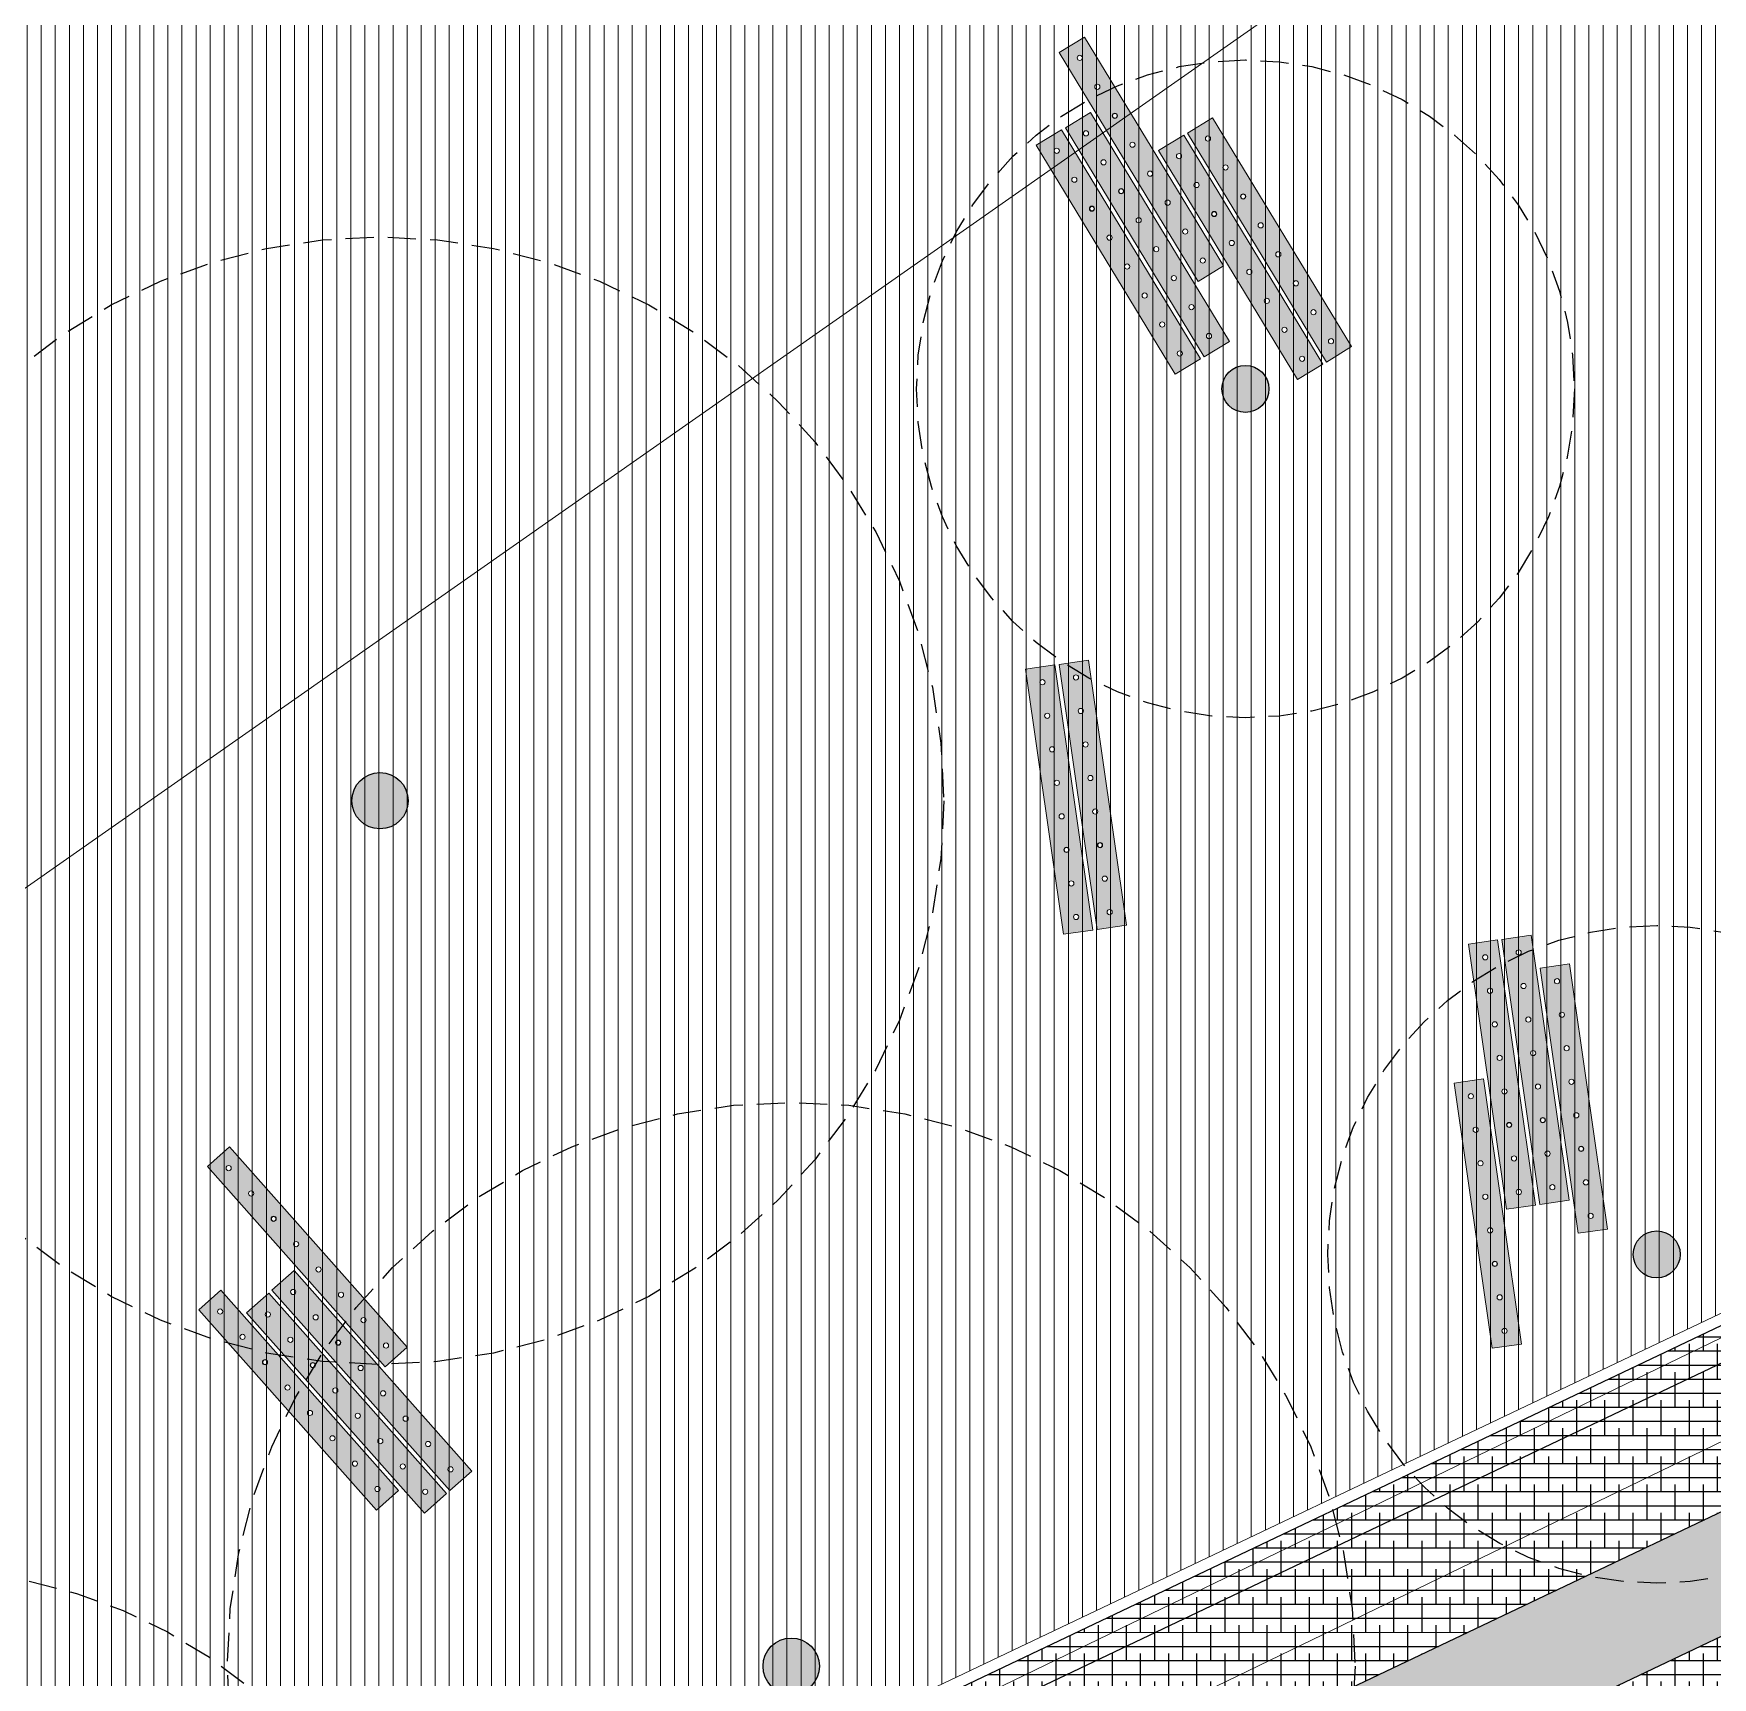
# Model space of a CAD drawing. Header units: metres. Extents: x 678805 to 1359287, y 2747329 to 5497370.
# Drawn here: x 679725.72 to 679740.61, y 2748570.67 to 2748585.25 of the extents above; entities that cross this region are included whole.
import ezdxf
from ezdxf.enums import TextEntityAlignment as Align

# ---------------------------------------------------------------- set-up
doc = ezdxf.new("R2010")
doc.units = ezdxf.units.M
doc.linetypes.add('XREF_MON_SFT_TREES$0$HIDDEN', pattern=[0.375, 0.25, -0.125])
for name, color, linetype in [('00_XREF_MON_HSC_PAVEMENT', 7, 'Continuous'), ('00_XREF_TWQ_BUILDINGS', 7, 'Continuous'), ('00_XREF_TWQ_SFT_TREES', 7, 'Continuous'), ('XREF_MON_GENERAL_LAYOUT$0$02-L-Edge Line Step -10cm', 6, 'Continuous'), ('XREF_MON_GENERAL_LAYOUT$0$02-L-Plan Change', 8, 'Continuous'), ('XREF_MON_SFT_TREES$0$SL_TREE_CANOPY', 251, 'XREF_MON_SFT_TREES$0$HIDDEN'), ('XREF_MON_SFT_TREES$0$SL_TREE_TRUNK', 251, 'Continuous')]:
    doc.layers.add(name, color=color, linetype=linetype)
for name, color, linetype, true_color in [('02-L-Waterfeatures 01', 7, 'Continuous', 0x4da6ff), ('XREF_MON_HSC_PAVEMENT$0$03-TR-Pavement_00_Dry Swale', 7, 'Continuous', 0x6e5d3a), ('XREF_MON_SFT_TREES$0$SL_TREE_ALBIZIA_LEBBECK', 7, 'Continuous', 0xa3a300), ('XREF_MON_SFT_TREES$0$SL_TREE_AZADIRACHTA_INDICA', 7, 'Continuous', 0x9ec82d), ('XREF_MON_SFT_TREES$0$SL_TREE_CERCIDIUM_FLORIDUM', 7, 'Continuous', 0xe0e000)]:
    doc.layers.add(name, color=color, linetype=linetype, true_color=true_color)
for name, color, linetype, lineweight in [('XREF_MON_GENERAL_LAYOUT$0$02-L-Level Curves 0.25-0.75m', 33, 'Continuous', 5), ('XREF_MON_GENERAL_LAYOUT$0$02-L-Level Curves 0.50m', 33, 'Continuous', 5), ('XREF_MON_GENERAL_LAYOUT$0$02-L-Material Change', 251, 'Continuous', 5), ('XREF_MON_HSC_FURNITURE$0$03-PG-CBIncluded', 8, 'Continuous', 5)]:
    doc.layers.add(name, color=color, linetype=linetype, lineweight=lineweight)
doc.layers.add('XREF_MON_HSC_FURNITURE$0$00-AUX', color=2, linetype='Continuous', plot=False)
doc.layers.add('XREF_MON_HSC_PAVEMENT$0$03-TR-Pavement_02_Sealed Gravel', color=7, linetype='Continuous', lineweight=5, true_color=0x38321e)
doc.layers.get('XREF_MON_SFT_TREES$0$SL_TREE_ALBIZIA_LEBBECK').off()
doc.layers.get('XREF_MON_SFT_TREES$0$SL_TREE_AZADIRACHTA_INDICA').off()
doc.layers.get('XREF_MON_SFT_TREES$0$SL_TREE_CERCIDIUM_FLORIDUM').off()
doc.styles.add('XREF_MON_GENERAL_LAYOUT$0$Standard', font='arial.ttf')
pattern_1 = [(45, (0, 0), (-0.2245064030267289, 0.2245064030267289), [])]
pattern_2 = [(0, (0, 0), (2.775557561562891e-17, 0.1247775), []), (90, (0, 0), (-0.1247774999999999, 0.249555), [0.31194375, -0.18716625])]

# ---------------------------------------------------------------- blocks, each defined once
blk = doc.blocks.new('XREF_MON_SFT_TREES$0$Albizia_lebbeck')
h = blk.add_hatch()
h.set_pattern_fill('ANSI31', color=256, scale=0.1)
h.set_pattern_definition(pattern_1)
edge = h.paths.add_edge_path()
edge.add_arc((0, 4.656612873077393e-10), 4.999999999981005, -25.44812939262281, 334.5518706073772)
at = {"layer": 'XREF_MON_SFT_TREES$0$SL_TREE_TRUNK'}
h = blk.add_hatch(color=256, dxfattribs=at)
h.dxf.hatch_style = 1
edge = h.paths.add_edge_path()
edge.add_arc((2.328306436538696e-10, 0), 0.2500003876001918, 0, 360)
at = {"layer": 'XREF_MON_SFT_TREES$0$SL_TREE_CANOPY', "linetype": 'XREF_MON_SFT_TREES$0$HIDDEN'}
blk.add_circle((2.328306436538696e-10, 0), 5, dxfattribs=at)
at = {"layer": 'XREF_MON_SFT_TREES$0$SL_TREE_TRUNK'}
blk.add_circle((2.328306436538696e-10, 0), 0.2500003876001918, dxfattribs=at)
blk = doc.blocks.new('XREF_MON_SFT_TREES$0$cercidium_floridum')
h = blk.add_hatch()
h.set_pattern_fill('ANSI31', color=256, scale=0.1)
h.set_pattern_definition(pattern_1)
edge = h.paths.add_edge_path()
edge.add_arc((0, 9.313225746154785e-10), 4.49999999985001, -25.44812939262281, 334.5518706073772)
at = {"layer": 'XREF_MON_SFT_TREES$0$SL_TREE_TRUNK'}
h = blk.add_hatch(color=256, dxfattribs=at)
h.dxf.hatch_style = 1
edge = h.paths.add_edge_path()
edge.add_arc((2.328306436538696e-10, 4.656612873077393e-10), 0.2500003876001918, 0, 360)
at = {"layer": 'XREF_MON_SFT_TREES$0$SL_TREE_CANOPY', "linetype": 'XREF_MON_SFT_TREES$0$HIDDEN'}
blk.add_circle((2.328306436538696e-10, 4.656612873077393e-10), 4.5, dxfattribs=at)
at = {"layer": 'XREF_MON_SFT_TREES$0$SL_TREE_TRUNK'}
blk.add_circle((2.328306436538696e-10, 4.656612873077393e-10), 0.2500003876001918, dxfattribs=at)
blk = doc.blocks.new('XREF_MON_SFT_TREES$0$Azadiracta.C')
h = blk.add_hatch()
h.set_pattern_fill('ANSI31', color=256, scale=0.08333333332694233)
h.set_pattern_definition([(45, (0, 0), (-0.1870886691745925, 0.1870886691745925), [])])
edge = h.paths.add_edge_path()
edge.add_arc((0, 0), 2.916666666442982, 0, 360)
at = {"layer": 'XREF_MON_SFT_TREES$0$SL_TREE_TRUNK'}
h = blk.add_hatch(color=256, dxfattribs=at)
h.dxf.hatch_style = 1
edge = h.paths.add_edge_path()
edge.add_arc((0, 0), 0.2083336563175156, 0, 360)
at = {"layer": 'XREF_MON_SFT_TREES$0$SL_TREE_CANOPY', "linetype": 'XREF_MON_SFT_TREES$0$HIDDEN'}
blk.add_circle((0, 0), 2.916666666442981, dxfattribs=at)
at = {"layer": 'XREF_MON_SFT_TREES$0$SL_TREE_TRUNK'}
blk.add_circle((0, 0), 0.2083336563175156, dxfattribs=at)
blk = doc.blocks.new('XREF_MON_SFT_TREES')
at = {"layer": 'XREF_MON_SFT_TREES$0$SL_TREE_ALBIZIA_LEBBECK', "rotation": 25.44812939262281}
for p in [(679728.7928343423, 2748578.444481214), (679732.4396776229, 2748570.769045713)]:
    blk.add_blockref('XREF_MON_SFT_TREES$0$Albizia_lebbeck', p, dxfattribs=at)
at = {"layer": 'XREF_MON_SFT_TREES$0$SL_TREE_AZADIRACHTA_INDICA'}
for p in [(679736.4679947733, 2748582.09681846), (679740.1148380538, 2748574.421382959)]:
    blk.add_blockref('XREF_MON_SFT_TREES$0$Azadiracta.C', p, dxfattribs=at)
at = {"layer": 'XREF_MON_SFT_TREES$0$SL_TREE_CERCIDIUM_FLORIDUM', "rotation": 25.44812939262281}
blk.add_blockref('XREF_MON_SFT_TREES$0$cercidium_floridum', (679724.764367762, 2748567.116637254), dxfattribs=at)
blk = doc.blocks.new('XREF_MON_HSC_PAVEMENT')
at = {"layer": 'XREF_MON_HSC_PAVEMENT$0$03-TR-Pavement_00_Dry Swale', "ltscale": 0.3, "true_color": 0xb29c70}
h = blk.add_hatch(dxfattribs=at)
h.set_pattern_fill('ANSI38', color=33, scale=0.0393, angle=315)
h.set_pattern_definition(pattern_2)
h.paths.add_polyline_path([(679698.4999131522, 2748550.956375574), (679697.9686024399, 2748551.810015029), (679687.7121988828, 2748546.929345596), (679688.4593871845, 2748546.178527931)])
h.paths.add_polyline_path([(679712.795227291, 2748557.758891019), (679712.4794704306, 2748558.715237651), (679700.1495467076, 2748552.847851339), (679700.6808671278, 2748551.994196286)])
h.paths.add_polyline_path([(679729.2008785653, 2748565.565623707), (679728.6694311927, 2748566.41948273), (679714.6637202767, 2748559.754646972), (679714.9794829146, 2748558.798282842)])
h.paths.add_polyline_path([(679744.5513612725, 2748572.870247773), (679744.0198455695, 2748573.72421658), (679730.8503754605, 2748567.45731904), (679731.381832541, 2748566.60344442)])
h.paths.add_polyline_path([(679758.5646178694, 2748579.538544357), (679757.9344817094, 2748580.345712989), (679746.2007898368, 2748574.762052891), (679746.732315248, 2748573.908068486)])
at = {"layer": 'XREF_MON_HSC_PAVEMENT$0$03-TR-Pavement_00_Dry Swale', "ltscale": 0.3}
h = blk.add_hatch(dxfattribs=at)
h.set_pattern_fill('ANSI38', color=256, scale=0.0393, angle=315)
h.set_pattern_definition(pattern_2)
h.paths.add_polyline_path([(679730.8503754606, 2748567.45731904), (679744.0198455693, 2748573.72421658), (679743.2268430105, 2748574.998307722), (679730.0572503704, 2748568.731607049)])
h.paths.add_polyline_path([(679744.5513612721, 2748572.870247773), (679731.3818325413, 2748566.603444419), (679732.1746333331, 2748565.329677449), (679745.3440981517, 2748571.596583489)])
at = {"layer": 'XREF_MON_HSC_PAVEMENT$0$03-TR-Pavement_02_Sealed Gravel', "linetype": 'Continuous'}
h = blk.add_hatch(dxfattribs=at)
h.set_pattern_fill('ANSI31', color=256, scale=0.0393, angle=45)
h.set_pattern_definition([(90, (652974.1167151183, 2717198.732228751), (-0.1247775, 0), [])])
h.paths.add_polyline_path([(679677.2008767356, 2748573.554573415), (679683.0405662486, 2748573.777477087), (679687.3293307436, 2748576.176456149), (679693.3946104187, 2748575.720509388), (679695.7554912855, 2748576.820869367), (679698.898862708, 2748570.076598776), (679696.8758460602, 2748565.409303705), (679691.298962194, 2748563.581914607), (679690.5587104352, 2748563.18461642), (679688.2042383156, 2748561.070106362), (679682.2466510647, 2748562.312738025), (679677.021167662, 2748573.466797285)])
h.paths.add_polyline_path([(679758.6401832993, 2748582.443431482), (679748.1573094568, 2748599.319512915), (679704.6533232089, 2748591.943436115), (679666.2319962175, 2748578.973260943), (679685.6890904274, 2748547.729930819)])
blk = doc.blocks.new('XREF_MON_HSC_FURNITURE$0$RAI_D-HL')
at = {"true_color": 0xfcfcfc}
h = blk.add_hatch(color=7, dxfattribs=at)
h.dxf.hatch_style = 1
h.paths.add_polyline_path([(2112.853648297722, 180.0173495053314), (2113.067093762336, 180.1698602023534), (2111.686348065734, 182.102274867706), (2111.472902600886, 181.9497641711496)])
h.paths.add_polyline_path([(2112.550681613619, 180.7065957239829, -1), (2112.513206455857, 180.6798190372065, -1)], flags=16)
h.paths.add_polyline_path([(2112.548237581505, 180.7048494187184, -1), (2112.515650487971, 180.6815653429367, -1)], flags=0)
h.paths.add_polyline_path([(2112.338575887261, 180.9242222411558, -1), (2112.376051045023, 180.9509989283979, -1)], flags=16)
h.paths.add_polyline_path([(2112.725312182447, 180.4621925204992, -1), (2112.687837024452, 180.4354158332571, -1)], flags=16)
h.paths.add_polyline_path([(2112.163945318433, 181.1686254451051, -1), (2112.201420476427, 181.1954021323472, -1)], flags=16)
h.paths.add_polyline_path([(2112.899942751275, 180.2177893170156, -1), (2112.862467593048, 180.1910126293078, -1)], flags=16)
h.paths.add_polyline_path([(2111.989314749604, 181.4130286485888, -1), (2112.026789907832, 181.4398053362966, -1)], flags=16)
h.paths.add_polyline_path([(2111.814684181008, 181.6574318525381, -1), (2111.852159339003, 181.6842085402459, -1)], flags=16)
h.paths.add_polyline_path([(2111.640053612413, 181.9018350569531, -1), (2111.677528769942, 181.9286117437296, -1)], flags=16)
h = blk.add_hatch(color=7, dxfattribs=at)
h.dxf.hatch_style = 1
h.paths.add_polyline_path([(2112.609245093307, 179.8427189374343), (2112.822690557921, 179.9952296344563), (2111.441944861552, 181.9276442998089), (2111.228499396937, 181.7751336032525)])
h.paths.add_polyline_path([(2112.306278409669, 180.5319651560858, -1), (2112.268803251674, 180.5051884688437, -1)], flags=16)
h.paths.add_polyline_path([(2112.303834377555, 180.5302188508213, -1), (2112.271247283788, 180.5069347750396, -1)], flags=0)
h.paths.add_polyline_path([(2112.094172683079, 180.7495916732587, -1), (2112.131647841074, 180.7763683600351, -1)], flags=16)
h.paths.add_polyline_path([(2112.480908978498, 180.2875619526021, -1), (2112.443433820503, 180.26078526536, -1)], flags=16)
h.paths.add_polyline_path([(2111.919542114483, 180.993994877208, -1), (2111.957017272245, 181.0207715639845, -1)], flags=16)
h.paths.add_polyline_path([(2112.65553954686, 180.0431587486528, -1), (2112.618064389098, 180.0163820614107, -1)], flags=16)
h.paths.add_polyline_path([(2111.744911545655, 181.2383980806917, -1), (2111.78238670365, 181.2651747683994, -1)], flags=16)
h.paths.add_polyline_path([(2111.570280976826, 181.482801284641, -1), (2111.607756134588, 181.5095779718831, -1)], flags=16)
h.paths.add_polyline_path([(2111.395650407998, 181.7272044885904, -1), (2111.433125565993, 181.7539811758325, -1)], flags=16)
h = blk.add_hatch(color=7, dxfattribs=at)
h.dxf.hatch_style = 1
h.paths.add_polyline_path([(2112.469699823065, 179.0046513918787), (2112.68314528768, 179.1571620884351), (2111.30239959131, 181.0895767542534), (2111.088954126462, 180.9370660576969)])
h.paths.add_polyline_path([(2112.166733138962, 179.6938976105303, -1), (2112.129257981433, 179.6671209237538, -1)], flags=16)
h.paths.add_polyline_path([(2112.164289106848, 179.6921513052657, -1), (2112.131702013547, 179.668867229484, -1)], flags=0)
h.paths.add_polyline_path([(2111.954627412604, 179.9115241277032, -1), (2111.992102570599, 179.9383008149453, -1)], flags=16)
h.paths.add_polyline_path([(2112.34136370779, 179.4494944065809, -1), (2112.303888549795, 179.4227177198045, -1)], flags=16)
h.paths.add_polyline_path([(2111.779996843776, 180.1559273316525, -1), (2111.817472001771, 180.1827040188946, -1)], flags=16)
h.paths.add_polyline_path([(2112.515994276619, 179.2050912026316, -1), (2112.478519118624, 179.1783145153895, -1)], flags=16)
h.paths.add_polyline_path([(2111.605366274947, 180.4003305351362, -1), (2111.642841432942, 180.4271072228439, -1)], flags=16)
h.paths.add_polyline_path([(2111.430735706585, 180.6447337390855, -1), (2111.468210864114, 180.6715104263276, -1)], flags=16)
h.paths.add_polyline_path([(2111.256105137756, 180.8891369435005, -1), (2111.293580295518, 180.9159136302769, -1)], flags=16)
h = blk.add_hatch(color=7, dxfattribs=at)
h.dxf.hatch_style = 1
h.paths.add_polyline_path([(2112.225767806871, 178.827677834779), (2112.439213271486, 178.9801885318011), (2111.058467575116, 180.9126031976193), (2110.845022110268, 180.7600925005972)])
h.paths.add_polyline_path([(2111.922801123001, 179.5169240543619, -1), (2111.885325965006, 179.4901473671198, -1)], flags=16)
h.paths.add_polyline_path([(2111.920357090887, 179.515177748166, -1), (2111.88776999712, 179.4918936723843, -1)], flags=0)
h.paths.add_polyline_path([(2111.71069539641, 179.7345505710691, -1), (2111.748170554405, 179.7613272583112, -1)], flags=16)
h.paths.add_polyline_path([(2112.097431691596, 179.2725208499469, -1), (2112.059956533602, 179.2457441631705, -1)], flags=16)
h.paths.add_polyline_path([(2111.536064827582, 179.9789537745528, -1), (2111.573539985577, 180.0057304617949, -1)], flags=16)
h.paths.add_polyline_path([(2112.272062260425, 179.0281176459976, -1), (2112.23458710243, 179.0013409592211, -1)], flags=16)
h.paths.add_polyline_path([(2111.361434258753, 180.2233569780365, -1), (2111.398909416748, 180.2501336652786, -1)], flags=16)
h.paths.add_polyline_path([(2111.186803690391, 180.4677601819858, -1), (2111.224278848385, 180.4945368692279, -1)], flags=16)
h.paths.add_polyline_path([(2111.012173121562, 180.7121633864008, -1), (2111.049648279324, 180.7389400731772, -1)], flags=16)
h = blk.add_hatch(color=7, dxfattribs=at)
h.dxf.hatch_style = 1
h.paths.add_polyline_path([(2113.063364164671, 178.6904755528085), (2113.276809629286, 178.8429862493649), (2111.896063932916, 180.7754009151831), (2111.682618467836, 180.622890218161)])
h.paths.add_polyline_path([(2112.760397480568, 179.3797217719257, -1), (2112.722922322573, 179.3529450842179, -1)], flags=16)
h.paths.add_polyline_path([(2112.757953448454, 179.3779754661955, -1), (2112.725366354687, 179.3546913899481, -1)], flags=0)
h.paths.add_polyline_path([(2112.548291753745, 179.5973482881673, -1), (2112.585766911739, 179.6241249754094, -1)], flags=16)
h.paths.add_polyline_path([(2112.935028049396, 179.1353185675107, -1), (2112.897552891402, 179.1085418807343, -1)], flags=16)
h.paths.add_polyline_path([(2112.373661185382, 179.8417514921166, -1), (2112.411136343377, 179.8685281793587, -1)], flags=16)
h.paths.add_polyline_path([(2113.109658618225, 178.8909153635614, -1), (2113.07218346023, 178.8641386763193, -1)], flags=16)
h.paths.add_polyline_path([(2112.199030616554, 180.0861546960659, -1), (2112.236505774548, 180.112931383308, -1)], flags=16)
h.paths.add_polyline_path([(2112.024400048191, 180.3305579004809, -1), (2112.061875205953, 180.3573345872574, -1)], flags=16)
h.paths.add_polyline_path([(2111.849769479129, 180.5749611039646, -1), (2111.887244637357, 180.6017377916723, -1)], flags=16)
for points in [[(2112.853648297722, 180.0173495053314), (2113.067093762336, 180.1698602023534), (2111.686348065734, 182.102274867706), (2111.472902600886, 181.9497641711496), (2112.853648297722, 180.0173495053314)], [(2112.609245093307, 179.8427189374343), (2112.822690557921, 179.9952296344563), (2111.441944861552, 181.9276442998089), (2111.228499396937, 181.7751336032525), (2112.609245093307, 179.8427189374343)], [(2112.469699823065, 179.0046513918787), (2112.68314528768, 179.1571620884351), (2111.30239959131, 181.0895767542534), (2111.088954126462, 180.9370660576969), (2112.469699823065, 179.0046513918787)], [(2112.225767806871, 178.827677834779), (2112.439213271486, 178.9801885318011), (2111.058467575116, 180.9126031976193), (2110.845022110268, 180.7600925005972), (2112.225767806871, 178.827677834779)], [(2113.063364164671, 178.6904755528085), (2113.276809629286, 178.8429862493649), (2111.896063932916, 180.7754009151831), (2111.682618467836, 180.622890218161), (2113.063364164671, 178.6904755528085)]]:
    blk.add_lwpolyline(points, close=True)
for centre, radius in [((2111.658791191177, 181.9152234001085), 0.02302921209943065), ((2111.414387987228, 181.7405928322114), 0.02302921209943065), ((2111.833421760006, 181.6708201961592), 0.02302921209943065), ((2111.589018555591, 181.4961896282621), 0.02302921209943065), ((2112.008052328834, 181.4264169926755), 0.02302921209942355), ((2111.763649124419, 181.2517864243127), 0.02302921209942355), ((2112.182682897197, 181.1820137887262), 0.02302921209943065), ((2111.274842716521, 180.9025252871215), 0.02302921209943065), ((2111.938279693248, 181.0073832208291), 0.02302921209943065), ((2112.357313466026, 180.9376105847768), 0.02302921209942355), ((2111.030910700327, 180.7255517300218), 0.02302921209943065), ((2112.112910262076, 180.7629800168797), 0.02302921209942355), ((2111.449473285349, 180.6581220827065), 0.02302921209943065), ((2111.868507058127, 180.5883494480513), 0.02302921209943065), ((2112.531944034854, 180.6932073803619), 0.02302921209942355), ((2112.531944034854, 180.6932073803619), 0.02002540182559187), ((2111.205541269155, 180.4811485256068), 0.02302921209943065), ((2112.287540830439, 180.5185768124647), 0.02302921209942355), ((2112.287540830439, 180.5185768124647), 0.02002540182559187), ((2112.706574603682, 180.4488041768782), 0.02302921209943065), ((2111.624103853945, 180.4137188787572), 0.02302921209942355), ((2112.043137626955, 180.3439462436363), 0.02302921209943065), ((2111.380171837751, 180.2367453216575), 0.02302921209942355), ((2111.798734422773, 180.1693156752735), 0.02302921209943065), ((2112.462171399267, 180.2741736089811), 0.02302921209943065), ((2112.881205172045, 180.2044009729289), 0.02302921209943065), ((2111.554802406346, 179.9923421181738), 0.02302921209943065), ((2112.217768195551, 180.099543039687), 0.02302921209942355), ((2112.636801967863, 180.0297704050317), 0.02302921209943065), ((2111.973364991369, 179.9249124713242), 0.02302921209942355), ((2112.392398764379, 179.8551398357376), 0.02302921209943065), ((2111.729432975175, 179.7479389146902), 0.02302921209942355), ((2112.147995560197, 179.6805092673749), 0.02302921209942355), ((2112.147995560197, 179.6805092673749), 0.02002540182559187), ((2112.567029332975, 179.6107366317883), 0.02302921209942355), ((2111.904063544003, 179.5035357107408), 0.02302921209942355), ((2111.904063544003, 179.5035357107408), 0.02002540182559187), ((2112.322626129026, 179.4361060629599), 0.02302921209943065), ((2112.078694112832, 179.2591325067915), 0.02302921209943065), ((2112.741659901803, 179.366333427839), 0.02302921209942355), ((2112.741659901803, 179.366333427839), 0.02002540182559187), ((2112.497256697621, 179.1917028590105), 0.02302921209943065), ((2112.916290470632, 179.1219302238896), 0.02302921209943065), ((2112.253324681427, 179.0147293023765), 0.02302921209943065), ((2113.090921039227, 178.8775270199403), 0.02302921209943065)]:
    blk.add_circle(centre, radius)
blk = doc.blocks.new('XREF_MON_HSC_FURNITURE$0$RAI_C')
at = {"rotation": 144.4534980138212}
blk.add_blockref('XREF_MON_HSC_FURNITURE$0$RAI_D-HL', (1823.920290144374, -1080.227910881459), dxfattribs=at)
blk = doc.blocks.new('XREF_MON_HSC_FURNITURE$0$RAI_A_HL')
at = {"true_color": 0xfcfcfc}
h = blk.add_hatch(color=7, dxfattribs=at)
h.dxf.hatch_style = 1
h.paths.add_polyline_path([(2094.887183385203, 181.5470563923009), (2094.776032072725, 181.7846776549704), (2092.624743381748, 180.7783764651977), (2092.735894693993, 180.5407552011311)])
h.paths.add_polyline_path([(2094.15433395002, 181.3744850521907, -1), (2094.173849065555, 181.3327652881853, -1)], flags=16)
h.paths.add_polyline_path([(2094.155606674729, 181.3717641984113, -1), (2094.172576341545, 181.3354861424305, -1)], flags=0)
h.paths.add_polyline_path([(2093.901763649657, 181.2054927945137, -1), (2093.882248533657, 181.2472125575878, -1)], flags=16)
h.paths.add_polyline_path([(2094.426419366384, 181.5017575467937, -1), (2094.445934482152, 181.4600377832539, -1)], flags=16)
h.paths.add_polyline_path([(2093.629678233759, 181.0782202994451, -1), (2093.61016311706, 181.1199400629848, -1)], flags=16)
h.paths.add_polyline_path([(2094.698504782282, 181.6290300423279, -1), (2094.718019898282, 181.5873102783225, -1)], flags=16)
h.paths.add_polyline_path([(2093.35759281693, 180.9509478039108, -1), (2093.338077701395, 180.9926675679162, -1)], flags=16)
h.paths.add_polyline_path([(2093.085507401032, 180.8236753102392, -1), (2093.065992285265, 180.8653950737789, -1)], flags=16)
h.paths.add_polyline_path([(2092.813421984902, 180.6964028156362, -1), (2092.793906869367, 180.7381225801073, -1)], flags=16)
h = blk.add_hatch(color=7, dxfattribs=at)
h.dxf.hatch_style = 1
h.paths.add_polyline_path([(2094.742370464141, 181.1476984815672), (2094.631219151197, 181.3853197447024), (2092.479930460686, 180.3790185539983), (2092.591081772698, 180.1413972908631)])
h.paths.add_polyline_path([(2094.009521028493, 180.9751271423884, -1), (2094.02903614426, 180.9334073774517, -1)], flags=16)
h.paths.add_polyline_path([(2094.010793753667, 180.9724062876776, -1), (2094.027763419552, 180.9361282321624, -1)], flags=0)
h.paths.add_polyline_path([(2093.756950728595, 180.8061348833144, -1), (2093.737435612595, 180.8478546468541, -1)], flags=16)
h.paths.add_polyline_path([(2094.281606445322, 181.1023996365257, -1), (2094.301121560158, 181.0606798725203, -1)], flags=16)
h.paths.add_polyline_path([(2093.484865311766, 180.6788623887114, -1), (2093.465350196231, 180.7205821522512, -1)], flags=16)
h.paths.add_polyline_path([(2094.553691860987, 181.2296721306629, -1), (2094.573206976987, 181.1879523671232, -1)], flags=16)
h.paths.add_polyline_path([(2093.212779895635, 180.5515898941085, -1), (2093.193264779868, 180.5933096576482, -1)], flags=16)
h.paths.add_polyline_path([(2092.940694479737, 180.4243173990399, -1), (2092.92117936397, 180.4660371630453, -1)], flags=16)
h.paths.add_polyline_path([(2092.668609063607, 180.2970449053682, -1), (2092.64909394714, 180.3387646679766, -1)], flags=16)
h = blk.add_hatch(color=7, dxfattribs=at)
h.dxf.hatch_style = 1
h.paths.add_polyline_path([(2096.085257117404, 181.1126176272519), (2095.974105805624, 181.3502388899215), (2093.82281711488, 180.343937699683), (2093.933968426427, 180.1063164356165)])
h.paths.add_polyline_path([(2095.352407682454, 180.9400462866761, -1), (2095.371922798688, 180.898326523602, -1)], flags=16)
h.paths.add_polyline_path([(2095.353680407396, 180.9373254333623, -1), (2095.370650073281, 180.9010473778471, -1)], flags=0)
h.paths.add_polyline_path([(2095.099837382091, 180.7710540289991, -1), (2095.080322266323, 180.8127737925388, -1)], flags=16)
h.paths.add_polyline_path([(2095.624493098818, 181.0673187822104, -1), (2095.644008215051, 181.0255990186706, -1)], flags=16)
h.paths.add_polyline_path([(2094.827751966426, 180.6437815343961, -1), (2094.808236849727, 180.6855012979358, -1)], flags=16)
h.paths.add_polyline_path([(2095.896578515414, 181.1945912768133, -1), (2095.916093630716, 181.1528715132736, -1)], flags=16)
h.paths.add_polyline_path([(2094.55566654983, 180.5165090402588, -1), (2094.536151434062, 180.5582288033329, -1)], flags=16)
h.paths.add_polyline_path([(2094.283581133233, 180.3892365447246, -1), (2094.264066017931, 180.4309563096613, -1)], flags=16)
h.paths.add_polyline_path([(2094.011495717103, 180.2619640505873, -1), (2093.991980601568, 180.3036838150583, -1)], flags=16)
h = blk.add_hatch(color=7, dxfattribs=at)
h.dxf.hatch_style = 1
h.paths.add_polyline_path([(2094.869642958278, 180.8756130649708), (2094.758491646266, 181.113234328106), (2092.607202954823, 180.1069331378676), (2092.718354267068, 179.8693118738011)])
h.paths.add_polyline_path([(2094.136793522863, 180.7030417248607, -1), (2094.15630863863, 180.6613219608553, -1)], flags=16)
h.paths.add_polyline_path([(2094.138066247804, 180.7003208706155, -1), (2094.155035914155, 180.6640428155661, -1)], flags=0)
h.paths.add_polyline_path([(2093.884223222034, 180.534049466718, -1), (2093.864708106266, 180.5757692297921, -1)], flags=16)
h.paths.add_polyline_path([(2094.408878938993, 180.8303142199293, -1), (2094.428394055227, 180.7885944554582, -1)], flags=16)
h.paths.add_polyline_path([(2093.612137806369, 180.4067769716494, -1), (2093.592622690368, 180.4484967361204, -1)], flags=16)
h.paths.add_polyline_path([(2094.680964355124, 180.9575867145322, -1), (2094.700479471125, 180.9158669505268, -1)], flags=16)
h.paths.add_polyline_path([(2093.340052389307, 180.2795044770464, -1), (2093.320537274005, 180.3212242405862, -1)], flags=16)
h.paths.add_polyline_path([(2093.067966973642, 180.1522319824435, -1), (2093.048451857874, 180.1939517469145, -1)], flags=16)
h.paths.add_polyline_path([(2092.795881557278, 180.0249594887719, -1), (2092.776366441511, 180.0666792518459, -1)], flags=16)
for points in [[(2094.887183385203, 181.5470563923009), (2094.776032072725, 181.7846776549704), (2092.624743381748, 180.7783764651977), (2092.735894693993, 180.5407552011311), (2094.887183385203, 181.5470563923009)], [(2094.742370464141, 181.1476984815672), (2094.631219151197, 181.3853197447024), (2092.479930460686, 180.3790185539983), (2092.591081772698, 180.1413972908631), (2094.742370464141, 181.1476984815672)], [(2096.085257117404, 181.1126176272519), (2095.974105805624, 181.3502388899215), (2093.82281711488, 180.343937699683), (2093.933968426427, 180.1063164356165), (2096.085257117404, 181.1126176272519)], [(2094.869642958278, 180.8756130649708), (2094.758491646266, 181.113234328106), (2092.607202954823, 180.1069331378676), (2092.718354267068, 179.8693118738011), (2094.869642958278, 180.8756130649708)]]:
    blk.add_lwpolyline(points, close=True)
for centre, radius in [((2094.436176924268, 181.4808976654895), 0.0230292119424661), ((2094.708262340399, 181.6081701600924), 0.0230292119424661), ((2094.164091507671, 181.3536251694895), 0.02302921228145893), ((2094.164091507671, 181.3536251694895), 0.02002540190505735), ((2093.892006092006, 181.2263526767492), 0.02302921228145893), ((2094.563449418871, 181.2088122488931), 0.0230292119424661), ((2095.906336073065, 181.1737313945778), 0.02302921204236422), ((2093.61992067541, 181.099080181215), 0.0230292119424661), ((2094.291364002973, 181.0815397538245), 0.02302921228145893), ((2095.634250656469, 181.0464588999748), 0.0230292119424661), ((2093.347835259279, 180.9718076861463), 0.0230292119424661), ((2094.019278586609, 180.9542672596872), 0.0230292119424661), ((2094.019278586609, 180.9542672596872), 0.02002540186575888), ((2094.690721913241, 180.9367268322967), 0.0230292119424661), ((2095.362165240571, 180.9191864053719), 0.02302921238135705), ((2095.362165240571, 180.9191864053719), 0.02002540190505735), ((2093.075749843149, 180.8445351920091), 0.02302921228145893), ((2093.747193170479, 180.8269947650842), 0.0230292119424661), ((2094.418636496644, 180.8094543372281), 0.02302921228145893), ((2095.090079824207, 180.7919139117002), 0.02302921228145893), ((2092.803664427018, 180.7172626974061), 0.0230292119424661), ((2093.475107754348, 180.6997222709469), 0.0230292119424661), ((2094.146551080514, 180.6821818435565), 0.0230292119424661), ((2094.146551080979, 180.6821818430908), 0.02002540186575888), ((2094.817994408542, 180.6646414166316), 0.0230292119424661), ((2092.930936921155, 180.4451772808097), 0.0230292119424661), ((2093.203022337751, 180.5724497758783), 0.02302921228145893), ((2093.602380248485, 180.4276368538849), 0.0230292119424661), ((2093.874465664616, 180.5549093489535), 0.0230292119424661), ((2094.545908991946, 180.5373689210974), 0.0230292119424661), ((2092.658851505723, 180.3179047871381), 0.0230292119424661), ((2093.330294831889, 180.300364359282), 0.02302921228145893), ((2094.001738159219, 180.2828239318915), 0.0230292119424661), ((2094.273823576048, 180.4100964274257), 0.02302921238135705), ((2093.058209415758, 180.173091864679), 0.0230292119424661), ((2092.786123999627, 180.0458193696104), 0.0230292119424661)]:
    blk.add_circle(centre, radius)
blk = doc.blocks.new('XREF_MON_HSC_FURNITURE$0$RAI_A')
at = {"rotation": 174.9313728525879}
blk.add_blockref('XREF_MON_HSC_FURNITURE$0$RAI_A_HL', (2102.871555798112, -5.017706621085203), dxfattribs=at)
blk = doc.blocks.new('XREF_MON_HSC_FURNITURE$0$RAI_B_HL')
at = {"true_color": 0xfcfcfc}
h = blk.add_hatch(color=7, dxfattribs=at)
h.dxf.hatch_style = 1
h.paths.add_polyline_path([(2100.109755623853, 179.3560389084741), (2100.370860167081, 179.3813943136483), (2100.141306650592, 181.7452873531729), (2099.880202107364, 181.719931947533)])
h.paths.add_polyline_path([(2100.192001888761, 180.1044269856066, -1), (2100.146159106167, 180.0999752730131, -1)], flags=16)
h.paths.add_polyline_path([(2100.189012141665, 180.1041366560385, -1), (2100.149148852797, 180.1002656016499, -1)], flags=0)
h.paths.add_polyline_path([(2100.117126199184, 180.3989499402232, -1), (2100.162968981778, 180.4034016528167, -1)], flags=16)
h.paths.add_polyline_path([(2100.221034795512, 179.8054523179308, -1), (2100.17519201315, 179.8010006053373, -1)], flags=16)
h.paths.add_polyline_path([(2100.088093292667, 180.6979246083647, -1), (2100.133936074795, 180.7023763204925, -1)], flags=16)
h.paths.add_polyline_path([(2100.250067702262, 179.5064776493236, -1), (2100.204224920133, 179.5020259376615, -1)], flags=16)
h.paths.add_polyline_path([(2100.059060385684, 180.9968992760405, -1), (2100.104903168278, 181.0013509886339, -1)], flags=16)
h.paths.add_polyline_path([(2100.030027478701, 181.2958739432506, -1), (2100.075870261295, 181.3003256563097, -1)], flags=16)
h.paths.add_polyline_path([(2100.000994572183, 181.5948486113921, -1), (2100.046837354545, 181.5993003235199, -1)], flags=16)
h = blk.add_hatch(color=7, dxfattribs=at)
h.dxf.hatch_style = 1
h.paths.add_polyline_path([(2100.408730291529, 179.3850718154572), (2100.669834834756, 179.4104272206314), (2100.440281318035, 181.7743202596903), (2100.17917677504, 181.7489648545161)])
h.paths.add_polyline_path([(2100.490976556204, 180.1334598921239, -1), (2100.445133773843, 180.1290081795305, -1)], flags=16)
h.paths.add_polyline_path([(2100.487986809341, 180.1331695630215, -1), (2100.448123520473, 180.1292985090986, -1)], flags=0)
h.paths.add_polyline_path([(2100.41610086686, 180.4279828472063, -1), (2100.461943649221, 180.4324345597997, -1)], flags=16)
h.paths.add_polyline_path([(2100.520009462954, 179.8344852244481, -1), (2100.474166680593, 179.8300335118547, -1)], flags=16)
h.paths.add_polyline_path([(2100.387067959877, 180.7269575153477, -1), (2100.432910742471, 180.7314092270099, -1)], flags=16)
h.paths.add_polyline_path([(2100.549042369705, 179.5355105567724, -1), (2100.503199587576, 179.5310588441789, -1)], flags=16)
h.paths.add_polyline_path([(2100.358035053359, 181.0259321830235, -1), (2100.403877835488, 181.0303838951513, -1)], flags=16)
h.paths.add_polyline_path([(2100.329002146376, 181.3249068506993, -1), (2100.374844928971, 181.3293585628271, -1)], flags=16)
h.paths.add_polyline_path([(2100.299969239626, 181.6238815179095, -1), (2100.345812021988, 181.6283332305029, -1)], flags=16)
for points in [[(2100.109755623853, 179.3560389084741), (2100.370860167081, 179.3813943136483), (2100.141306650592, 181.7452873531729), (2099.880202107364, 181.719931947533), (2100.109755623853, 179.3560389084741)], [(2100.408730291529, 179.3850718154572), (2100.669834834756, 179.4104272206314), (2100.440281318035, 181.7743202596903), (2100.17917677504, 181.7489648545161), (2100.408730291529, 179.3850718154572)]]:
    blk.add_lwpolyline(points, close=True)
for centre, radius in [((2100.32289063069, 181.6261073742062), 0.02302921209943052), ((2100.023915963247, 181.5970744676888), 0.02302921209943052), ((2100.351923537673, 181.3271327065304), 0.02302921209943057), ((2100.05294887023, 181.298099800013), 0.02302921209943057), ((2100.380956444656, 181.0281580388546), 0.02302921209942363), ((2100.081981776981, 180.9991251323372), 0.02302921209942363), ((2100.40998935164, 180.7291833716445), 0.02302921209943068), ((2100.111014683964, 180.7001504646614), 0.02302921209943071), ((2100.439022258157, 180.430208703503), 0.02302921209942347), ((2100.140047590481, 180.40117579652), 0.02302921209942345), ((2100.468055164907, 180.1312340358272), 0.02302921209942338), ((2100.468055164907, 180.1312340358272), 0.02002540182559201), ((2100.169080497464, 180.1022011288442), 0.02302921209942341), ((2100.169080497464, 180.1022011288442), 0.02002540182559197), ((2100.497088071657, 179.8322593681514), 0.02302921209943065), ((2100.198113404214, 179.8032264611684), 0.02302921209943065), ((2100.52612097864, 179.5332847004756), 0.02302921209943041), ((2100.227146311197, 179.5042517939582), 0.0230292120994306)]:
    blk.add_circle(centre, radius)
blk = doc.blocks.new('XREF_MON_HSC_FURNITURE$0$RAI_D')
at = {"rotation": 324.4534980158393}
blk.add_blockref('XREF_MON_HSC_FURNITURE$0$RAI_B_HL', (-1815.644892962742, 1074.16246720543), dxfattribs=at)
blk = doc.blocks.new('XREF_MON_HSC_FURNITURE')
at = {"layer": 'XREF_MON_HSC_FURNITURE$0$00-AUX'}
blk.add_lwpolyline([(679697.3351738118, 2748552.827723983), (679745.5673418326, 2748575.779792975)], dxfattribs=at)
at = {"layer": 'XREF_MON_HSC_FURNITURE$0$03-PG-CBIncluded', "xscale": -0.9999999999999998, "rotation": 31.2611019323113}
blk.add_blockref('XREF_MON_HSC_FURNITURE$0$RAI_C', (679736.9346496018, 2748583.044947944), dxfattribs=at)
at = {"layer": 'XREF_MON_HSC_FURNITURE$0$03-PG-CBIncluded'}
for name, p, rotation in [('XREF_MON_HSC_FURNITURE$0$RAI_D', (679736.4108405389, 2748579.541315895), 38.15668758284745), ('XREF_MON_HSC_FURNITURE$0$RAI_A', (679738.6336507343, 2748574.634030564), 78.15668759524632), ('XREF_MON_HSC_FURNITURE$0$RAI_A', (679728.0518456897, 2748574.514715617), 291.5731292042481)]:
    blk.add_blockref(name, p, dxfattribs=dict(at, rotation=rotation))
blk = doc.blocks.new('XREF_MON_GENERAL_LAYOUT')
at = {"layer": 'XREF_MON_GENERAL_LAYOUT$0$02-L-Edge Line Step -10cm', "ltscale": 0.3}
blk.add_line((679743.2268430104, 2748574.998307722), (679730.0572503706, 2748568.731607048), dxfattribs=at)
at = {"layer": 'XREF_MON_GENERAL_LAYOUT$0$02-L-Level Curves 0.25-0.75m', "ltscale": 0.3}
for points in [[(679663.2358940666, 2748533.937822575), (679759.784587701, 2748601.595193017), (679760.0085876792, 2748617.676110116)], [(679687.5001671087, 2748547.006321719), (679758.2650547306, 2748581.271066342)]]:
    blk.add_lwpolyline(points, dxfattribs=at)
at = {"layer": 'XREF_MON_GENERAL_LAYOUT$0$02-L-Level Curves 0.50m', "ltscale": 0.3}
blk.add_lwpolyline([(679686.4117228321, 2748547.401471087), (679753.5920673059, 2748579.930560363)], dxfattribs=at)
at = {"layer": 'XREF_MON_GENERAL_LAYOUT$0$02-L-Material Change', "ltscale": 0.3}
blk.add_line((679685.6890904267, 2748547.729930819), (679758.6401832993, 2748582.443431482), dxfattribs=at)
at = {"layer": 'XREF_MON_GENERAL_LAYOUT$0$02-L-Plan Change', "ltscale": 0.075}
for points in [[(679730.8503754603, 2748567.45731904), (679744.0198455692, 2748573.72421658)], [(679744.5513612721, 2748572.870247773), (679731.3818325411, 2748566.603444419)]]:
    blk.add_lwpolyline(points, dxfattribs=at)
at = {"style": 'XREF_MON_GENERAL_LAYOUT$0$Standard'}
for tag, height, rotation, p in [('604,00', 1, 330.2642936667779, (679905.770310239, 2748776.557787406)), ('603,00', 1, 330.2642936667779, (679901.860927013, 2748753.477248972)), ('600,00', 1, 133.8259836638873, (679944.5968217494, 2748745.152639077)), ('602,00', 1, 330.2642936667779, (679883.3191980837, 2748738.726865312)), ('601,00', 1, 117.8905743169221, (679920.9720408977, 2748732.870057053)), ('601,00', 1, 330.2642936667779, (679864.7774691544, 2748723.976481652)), ('600,00', 1, 40.88332108062335, (679777.4053656742, 2748705.443575754, 1.169999999973397)), ('602,00', 1, 330.2642936667779, (679941.2749349186, 2748705.483031567)), ('601,00', 1, 40.88332108062335, (679701.7983696235, 2748703.888586182, 1.169999999973397)), ('598,00', 0.9999999999999999, 62.09100844466732, (679810.2666232066, 2748702.618736548)), ('600,00', 1, 330.2642936667779, (679877.7814736818, 2748691.131234986)), ('600,00', 0.9999999999999999, 19.55108886768879, (679920.4438211058, 2748685.495504646)), ('601,00', 1, 330.2642936667779, (679934.8129193163, 2748683.803636156)), ('599,00', 1, 330.2642936667779, (679854.5671008349, 2748679.061113989)), ('600,00', 1, 88.39282059591216, (679743.9134691327, 2748675.571576328)), ('599,00', 0.9999999999999998, 20.60862043003912, (679924.2598928241, 2748675.216416284)), ('601,00', 1, 88.39282059591216, (679728.0345944045, 2748671.317844195, -2)), ('602,00', 1, 88.39282059591216, (679711.8257639392, 2748665.966083916, -1)), ('603,00', 1, 88.39282059591216, (679695.6151318625, 2748660.611015213)), ('599,00', 1, 40.88332108062335, (679788.8072719976, 2748655.829159783, 1.169999999973397)), ('601,00', 1, 40.88332108062335, (679627.6123405045, 2748644.602575284, 1.169999999973397)), ('603,00', 0.9999999999999999, 41.70580600405471, (679702.4989019763, 2748628.484392532, 1.169999999925494)), ('600,00', 1, 40.88332108062335, (679645.924961585, 2748597.926138933, 1.169999999973397)), ('599,00', 1, 34.22767859632935, (679673.5743901337, 2748555.136007577, 5.33999999991769))]:
    blk.add_attdef(tag, text='', height=height, rotation=rotation, dxfattribs=at).set_placement(p, align=Align.MIDDLE)
at = {"ltscale": 0.3, "style": 'XREF_MON_GENERAL_LAYOUT$0$Standard'}
for tag, height, rotation, p in [('603,50', 1, 330.2642936667779, (679911.500620042, 2748760.570188188)), ('602,50', 1, 330.2642936667779, (679892.8646878856, 2748745.846442295)), ('600,50', 1, 133.8259836638873, (679933.0482653556, 2748738.729379551)), ('601,50', 1, 330.2642936667779, (679873.5807466183, 2748731.671495228)), ('601,50', 0.9999999999999999, 101.285674792814, (679909.5220062692, 2748726.945334854)), ('602,50', 1, 330.2642936667779, (679948.6248547818, 2748713.859774644)), ('600,50', 1, 39.60595393010205, (679743.242567131, 2748706.971262414)), ('600,50', 1, 330.2642936667779, (679880.2659989139, 2748702.726026631)), ('600,50', 0.9999999999999999, 17.35374479888441, (679917.6150982407, 2748690.553931213)), ('599,50', 1, 330.2642936667779, (679867.1974978975, 2748684.716235158)), ('599,50', 0.9999999999999999, 18.89438680505554, (679921.7103896159, 2748680.578430657)), ('599,50', 1, 39.60595393010205, (679778.9914550197, 2748677.241243556)), ('600,50', 1, 88.39282059591216, (679735.9248694875, 2748673.586085743)), ('601,50', 1, 88.39282059591216, (679719.9062925801, 2748668.580993867)), ('602,50', 1, 88.39282059591216, (679703.4737899266, 2748663.451811911)), ('598,50', 1, 330.2642936667779, (679861.7651457089, 2748662.396830559)), ('601,50', 1, 39.60595393010205, (679610.5132742386, 2748662.061190253)), ('600,00', 0.9999999999999999, 41.70580600405471, (679752.30764285, 2748637.685423907)), ('601,00', 0.9999999999999999, 41.70580600405471, (679736.0440844187, 2748634.537594622)), ('599,00', 0.9999999999999999, 35.08346035422691, (679763.0433427037, 2748634.41500971, 1.169999999925494)), ('602,00', 0.9999999999999999, 41.70580600405471, (679720.1743132578, 2748633.095905716, 1.169999999925494)), ('600,00', 0.9999999999999999, 35.08346035422691, (679747.0628417195, 2748629.903108784, 1.169999999925494)), ('601,00', 0.9999999999999999, 35.08346035422691, (679731.2455695962, 2748625.23889635, 1.169999999925494)), ('600,50', 1, 39.60595393010205, (679636.919713499, 2748621.33866227)), ('602,00', 0.9999999999999999, 35.08346035422691, (679715.3997742002, 2748620.639385471, 1.169999999925494)), ('599,50', 1, 28.76039513677905, (679659.4816038228, 2748574.323313434))]:
    blk.add_attdef(tag, text='', height=height, rotation=rotation, dxfattribs=at).set_placement(p, align=Align.MIDDLE)

msp = doc.modelspace()

# ---------------------------------------------------------------- block references
at = {"layer": '00_XREF_MON_HSC_PAVEMENT'}
msp.add_blockref('XREF_MON_HSC_PAVEMENT', (0, 0), dxfattribs=at)
at = {"layer": '00_XREF_TWQ_BUILDINGS'}
msp.add_blockref('XREF_MON_HSC_FURNITURE', (0, 0), dxfattribs=at)
at = {"layer": '00_XREF_TWQ_SFT_TREES'}
msp.add_blockref('XREF_MON_SFT_TREES', (0, 0), dxfattribs=at)
at = {"layer": '02-L-Waterfeatures 01', "color": 18, "true_color": 0x000000}
msp.add_blockref('XREF_MON_GENERAL_LAYOUT', (0, 0), dxfattribs=at)

doc.saveas('drawing.dxf')
